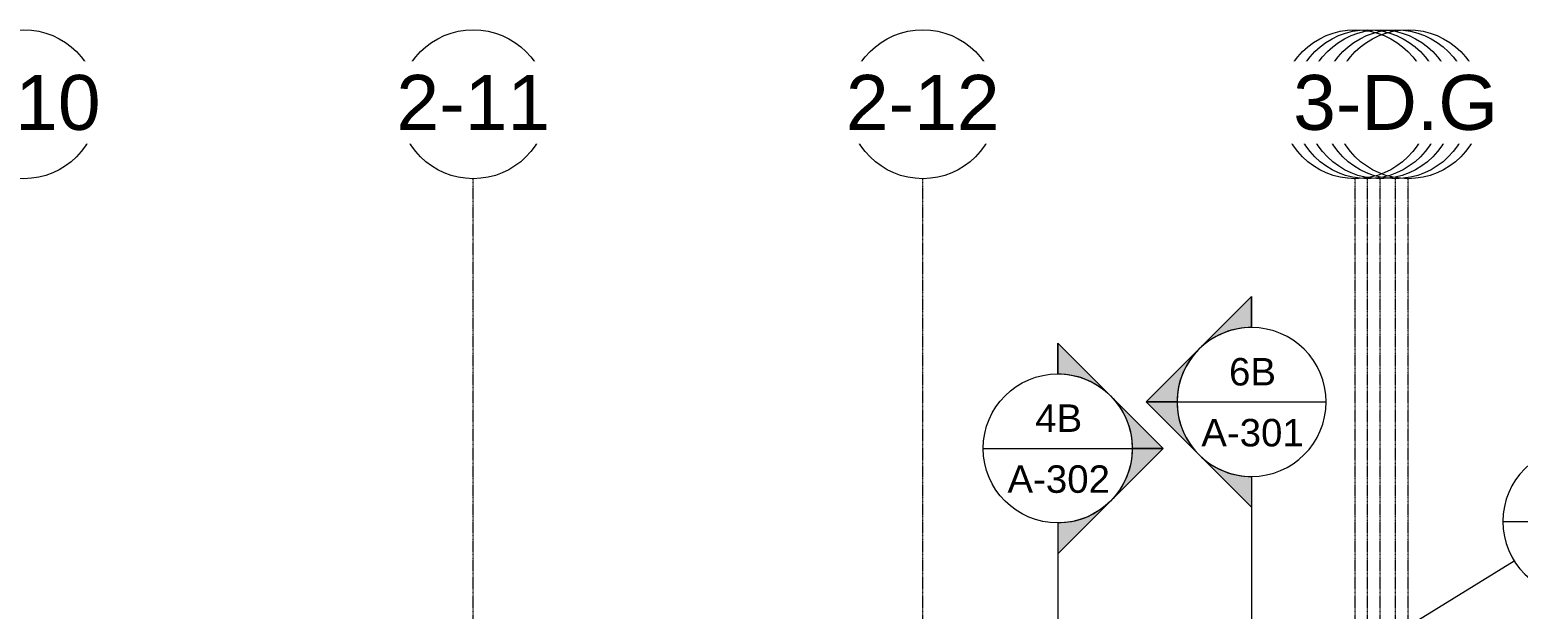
# Model space of a CAD drawing. Header units: inches. Extents: x 21380 to 98133, y -290 to 853.
# Drawn here: x 37879 to 38838, y 394 to 768 of the extents above; entities that cross this region are included whole.
import ezdxf

# ---------------------------------------------------------------- set-up
doc = ezdxf.new("R2010")
doc.units = ezdxf.units.IN
doc.header["$MEASUREMENT"] = 0
doc.linetypes.add('Grid Line 1_2_', pattern=[0.875, 0.5, -0.125, 0.125, -0.125])
for name, color, linetype, lineweight in [('A-ANNO-SYMB', 150, 'Continuous', 9), ('G-ANNO-SYMB', 111, 'Continuous', 9), ('S-GRID', 1, 'Continuous', 9), ('S-GRID-IDEN', 1, 'Continuous', 9)]:
    doc.layers.add(name, color=color, linetype=linetype, lineweight=lineweight)
doc.styles.add('Arial_1', font='arial.ttf', dxfattribs={"height": 35.407186})
doc.styles.add('Arial_2', font='arial.ttf', dxfattribs={"height": 17.703593})

# ---------------------------------------------------------------- blocks, each defined once
blk = doc.blocks.new('Grid - Grid Head - Circle-14747-Building Section - East_West looking South')
at = {"layer": 'S-GRID-IDEN'}
blk.add_circle((-23085.89, 719.89), 48, dxfattribs=at)
blk = doc.blocks.new('Section - Section Head - Filled-1526-Building Section - East_West looking South')
at = {"layer": 'G-ANNO-SYMB'}
h = blk.add_hatch(color=256, dxfattribs=at)
edge = h.paths.add_edge_path(flags=0)
edge.add_arc((-22874.16, 528), 48.06, 90, 132.0784, ccw=False)
edge.add_line((-22874.16, 576.06), (-22874.16, 595.88))
edge.add_line((-22874.16, 595.88), (-22906.36, 563.67))
h = blk.add_hatch(color=256, dxfattribs=at)
edge = h.paths.add_edge_path(flags=0)
edge.add_line((-22908.1, 561.94), (-22942.04, 528))
edge.add_line((-22942.04, 528), (-22922.16, 528))
edge.add_arc((-22874.16, 528), 48, 135, 180, ccw=False)
h = blk.add_hatch(color=256, dxfattribs=at)
edge = h.paths.add_edge_path(flags=0)
edge.add_arc((-22874.16, 528), 48, 180, 225, ccw=False)
edge.add_line((-22922.16, 528), (-22942.04, 528))
edge.add_line((-22942.04, 528), (-22908.1, 494.06))
h = blk.add_hatch(color=256, dxfattribs=at)
edge = h.paths.add_edge_path(flags=0)
edge.add_line((-22906.36, 492.33), (-22874.16, 460.12))
edge.add_line((-22874.16, 460.12), (-22874.16, 479.94))
edge.add_arc((-22874.16, 528), 48.06, 227.9216, 270, ccw=False)
for p, q in [((-22942.04, 528), (-22874.16, 595.88)), ((-22906.36, 563.67), (-22874.16, 595.88)), ((-22874.16, 576), (-22874.16, 595.88)), ((-22874.16, 595.88), (-22874.16, 576.06)), ((-22942.04, 528), (-22908.1, 561.94)), ((-22942.04, 528), (-22874.16, 460.12)), ((-22922.16, 528), (-22942.04, 528)), ((-22908.1, 494.06), (-22942.04, 528)), ((-22942.04, 528), (-22922.16, 528)), ((-22874.16, 460.12), (-22906.36, 492.33)), ((-22874.16, 480), (-22874.16, 460.12)), ((-22874.16, 479.94), (-22874.16, 460.12))]:
    blk.add_line(p, q, dxfattribs=at)
for radius, start, end in [(48, 90, 270), (48.06, 90, 132.0784), (48, 270, 90), (48, 135, 180), (48, 180, 225), (48.06, 227.9216, 270)]:
    blk.add_arc((-22874.16, 528), radius, start, end, dxfattribs=at)
blk = doc.blocks.new('Section - Callout Head-19020-Building Section - East_West looking South')
at = {"layer": 'A-ANNO-SYMB'}
blk.add_line((-22202.56, 384.87), (-22106.56, 384.87), dxfattribs=at)
for start, end in [(0, 180), (180, 360)]:
    blk.add_arc((-22154.56, 384.87), 48, start, end, dxfattribs=at)

msp = doc.modelspace()

# ---------------------------------------------------------------- linework, layer by layer
at = {"layer": 'A-ANNO-SYMB'}
msp.add_line((38770.82, 385.8), (38835.11, 425.71), dxfattribs=at)
at = {"layer": 'G-ANNO-SYMB'}
for p, q in [((38618.01, 528), (38714.01, 528)), ((38493.21, 498.08), (38589.21, 498.08)), ((38666.01, 480), (38666.01, -26.7)), ((38541.21, 450.08), (38541.21, -56.62))]:
    msp.add_line(p, q, dxfattribs=at)
at = {"layer": 'S-GRID', "linetype": 'Grid Line 1_2_'}
for p, q in [((38164.78, -273.16), (38164.78, 671.89)), ((38164.78, -273.16), (38164.78, 671.89)), ((38454.28, -273.16), (38454.28, 671.89)), ((38454.28, -273.16), (38454.28, 671.89)), ((38732.78, -273.16), (38732.78, 671.89)), ((38740.78, -273.16), (38740.78, 671.89)), ((38740.78, -273.16), (38740.78, 671.89)), ((38748.78, -273.16), (38748.78, 671.89)), ((38758.78, -273.16), (38758.78, 671.89)), ((38758.78, -273.16), (38758.78, 671.89)), ((38766.78, -273.16), (38766.78, 671.89))]:
    msp.add_line(p, q, dxfattribs=at)

# ---------------------------------------------------------------- block references
at = {"layer": 'A-ANNO-SYMB'}
msp.add_blockref('Section - Callout Head-19020-Building Section - East_West looking South', (61030.45, 66.16), dxfattribs=at)
at = {"layer": 'G-ANNO-SYMB'}
msp.add_blockref('Section - Section Head - Filled-1526-Building Section - East_West looking South', (61540.17, 0), dxfattribs=at)
at = {"layer": 'G-ANNO-SYMB', "extrusion": (0, 0, -1)}
msp.add_blockref('Section - Section Head - Filled-1526-Building Section - East_West looking South', (-15667.05, -29.92), dxfattribs=at)
at = {"layer": 'S-GRID-IDEN'}
for p in [(60961.17, 0), (61250.67, 0), (61540.17, 0), (61818.67, 0)]:
    msp.add_blockref('Grid - Grid Head - Circle-14747-Building Section - East_West looking South', p, dxfattribs=at)

# ---------------------------------------------------------------- texts
at = {"layer": 'G-ANNO-SYMB', "char_height": 17.704, "attachment_point": 2, "line_spacing_factor": 0.938532, "style": 'Arial_2'}
for s, insert, width in [('6B', (38666.63, 556.34), 36.072), ('4B', (38541.82, 526.42), 36.072), ('A-301', (38666.63, 517.07), 78.624), ('A-302', (38541.82, 487.15), 78.624)]:
    msp.add_mtext(s, dxfattribs=dict(at, insert=insert, width=width))

# ---------------------------------------------------------------- next in the draw order: texts
at = {"layer": 'S-GRID-IDEN', "char_height": 35.407, "attachment_point": 2, "line_spacing_factor": 0.938532, "style": 'Arial_1', "bg_fill": 3, "box_fill_scale": 1.25, "bg_fill_color": 0, "bg_fill_transparency": 0}
for s, insert, width in [('1-10', (37875.27, 738.77), 117.936), ('1-11', (38164.77, 738.77), 117.936), ('1-12', (38454.27, 738.77), 117.936), ('3-E.G', (38732.77, 738.77), 153.792)]:
    msp.add_mtext(s, dxfattribs=dict(at, insert=insert, width=width))

# ---------------------------------------------------------------- next in the draw order: block references
at = {"layer": 'S-GRID-IDEN'}
for p in [(60961.17, 0), (61250.67, 0), (61540.17, 0), (61826.67, 0)]:
    msp.add_blockref('Grid - Grid Head - Circle-14747-Building Section - East_West looking South', p, dxfattribs=at)

# ---------------------------------------------------------------- next in the draw order: texts
at = {"layer": 'S-GRID-IDEN', "char_height": 35.407, "attachment_point": 2, "line_spacing_factor": 0.938532, "style": 'Arial_1', "bg_fill": 3, "box_fill_scale": 1.25, "bg_fill_color": 0, "bg_fill_transparency": 0}
for s, insert, width in [('2-10', (37875.27, 738.77), 117.936), ('2-11', (38164.77, 738.77), 117.936), ('2-12', (38454.27, 738.77), 117.936), ('3-E', (38740.77, 738.77), 91.584)]:
    msp.add_mtext(s, dxfattribs=dict(at, insert=insert, width=width))

# ---------------------------------------------------------------- next in the draw order: block references
at = {"layer": 'S-GRID-IDEN'}
msp.add_blockref('Grid - Grid Head - Circle-14747-Building Section - East_West looking South', (61834.67, 0), dxfattribs=at)

# ---------------------------------------------------------------- next in the draw order: texts
at = {"layer": 'S-GRID-IDEN', "insert": (38748.77, 738.77), "char_height": 35.407, "width": 117.936, "attachment_point": 2, "line_spacing_factor": 0.938532, "style": 'Arial_1', "bg_fill": 3, "box_fill_scale": 1.25, "bg_fill_color": 0, "bg_fill_transparency": 0}
msp.add_mtext('1-13', dxfattribs=at)

# ---------------------------------------------------------------- next in the draw order: block references
at = {"layer": 'S-GRID-IDEN'}
msp.add_blockref('Grid - Grid Head - Circle-14747-Building Section - East_West looking South', (61844.67, 0), dxfattribs=at)

# ---------------------------------------------------------------- next in the draw order: texts
at = {"layer": 'S-GRID-IDEN', "insert": (38758.77, 738.77), "char_height": 35.407, "width": 180.144, "attachment_point": 2, "line_spacing_factor": 0.938532, "style": 'Arial_1', "bg_fill": 3, "box_fill_scale": 1.25, "bg_fill_color": 0, "bg_fill_transparency": 0}
msp.add_mtext('1-13.G', dxfattribs=at)

# ---------------------------------------------------------------- next in the draw order: block references
at = {"layer": 'S-GRID-IDEN'}
msp.add_blockref('Grid - Grid Head - Circle-14747-Building Section - East_West looking South', (61826.67, 0), dxfattribs=at)

# ---------------------------------------------------------------- next in the draw order: texts
at = {"layer": 'S-GRID-IDEN', "insert": (38740.77, 738.77), "char_height": 35.407, "width": 117.936, "attachment_point": 2, "line_spacing_factor": 0.938532, "style": 'Arial_1', "bg_fill": 3, "box_fill_scale": 1.25, "bg_fill_color": 0, "bg_fill_transparency": 0}
msp.add_mtext('2-13', dxfattribs=at)

# ---------------------------------------------------------------- next in the draw order: block references
at = {"layer": 'S-GRID-IDEN'}
msp.add_blockref('Grid - Grid Head - Circle-14747-Building Section - East_West looking South', (61852.67, 0), dxfattribs=at)

# ---------------------------------------------------------------- next in the draw order: texts
at = {"layer": 'S-GRID-IDEN', "insert": (38766.77, 738.77), "char_height": 35.407, "width": 94.608, "attachment_point": 2, "line_spacing_factor": 0.938532, "style": 'Arial_1', "bg_fill": 3, "box_fill_scale": 1.25, "bg_fill_color": 0, "bg_fill_transparency": 0}
msp.add_mtext('3-D', dxfattribs=at)

# ---------------------------------------------------------------- next in the draw order: block references
at = {"layer": 'S-GRID-IDEN'}
msp.add_blockref('Grid - Grid Head - Circle-14747-Building Section - East_West looking South', (61844.67, 0), dxfattribs=at)

# ---------------------------------------------------------------- next in the draw order: texts
at = {"layer": 'S-GRID-IDEN', "insert": (38758.77, 738.77), "char_height": 35.407, "width": 156.816, "attachment_point": 2, "line_spacing_factor": 0.938532, "style": 'Arial_1', "bg_fill": 3, "box_fill_scale": 1.25, "bg_fill_color": 0, "bg_fill_transparency": 0}
msp.add_mtext('3-D.G', dxfattribs=at)

doc.saveas('drawing.dxf')
